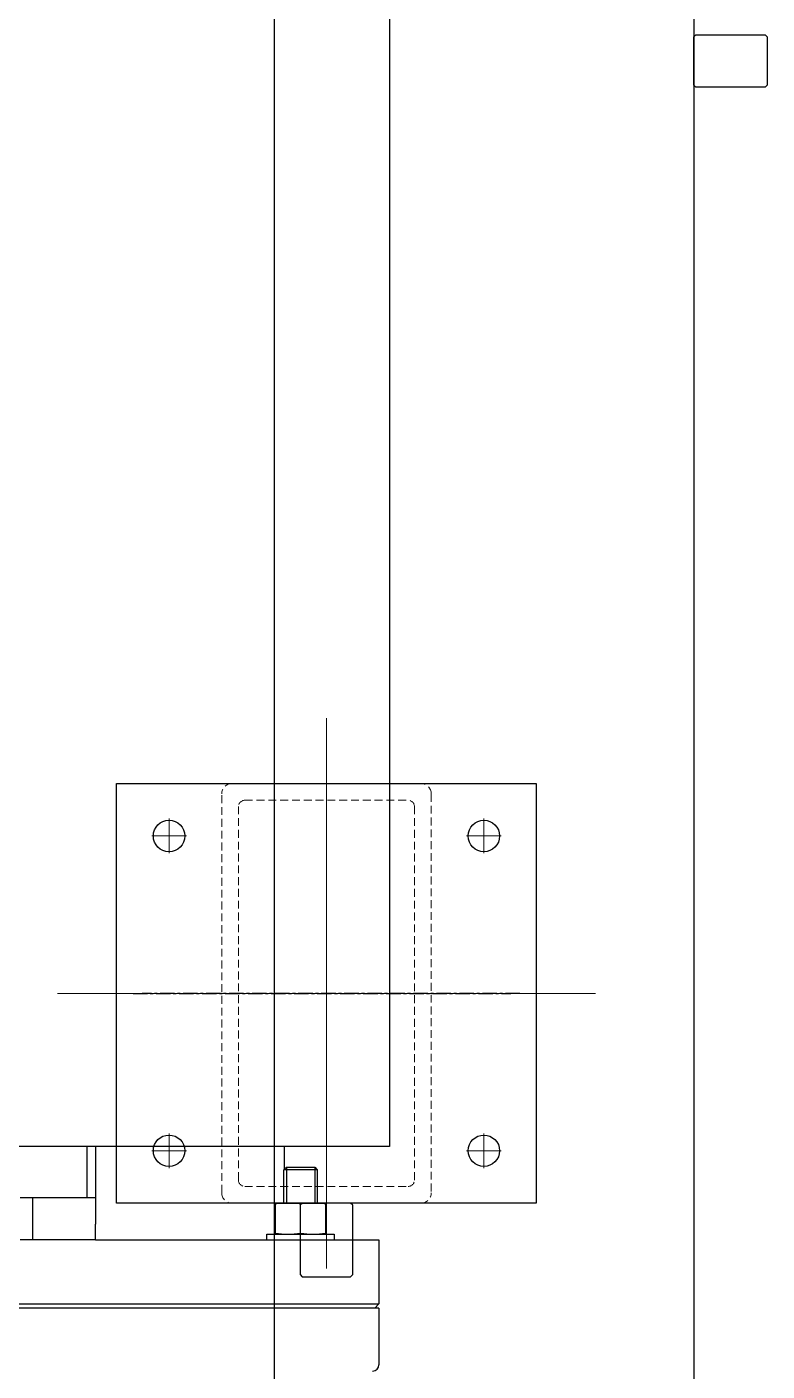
# Model space of a CAD drawing. Header units: millimetres. Extents: x 156850 to 204135, y 56350 to 74150.
# Drawn here: x 169832 to 170185, y 57423 to 58064 of the extents above; entities that cross this region are included whole.
import ezdxf

# ---------------------------------------------------------------- set-up
doc = ezdxf.new("R2010")
doc.units = ezdxf.units.MM
doc.header["$LTSCALE"] = 150
doc.linetypes.add('X-2F-PLAN$0$CENTER', pattern=[2, 1.25, -0.25, 0.25, -0.25])
doc.linetypes.add('X-2F-PLAN$0$DASHED2', pattern=[0.375, 0.25, -0.125])
doc.layers.add('-----33 Equipment', color=5, linetype='Continuous')

# ---------------------------------------------------------------- blocks, each defined once
blk = doc.blocks.new('X-2F-PLAN$0$A$C13F33EB5')
at = {"color": 0, "linetype": 'Continuous'}
for p, q in [((614.98, 39), (614.98, 1239)), ((616.98, 1239), (616.98, 39)), ((647.48, 204), (647.48, 210)), ((667.48, 204), (667.48, 210)), ((647.48, 204), (667.48, 204)), ((647.48, 174), (647.48, 204)), ((667.48, 174), (667.48, 204)), ((647.48, 174), (647.48, 39)), ((647.48, 174), (654.98, 174)), ((691.98, 174), (654.98, 174)), ((691.98, 178.23), (667.48, 178.23)), ((647.48, 92.35), (650.28, 92.35)), ((650.28, 92.35), (650.28, 60.35)), ((650.78, 88.35), (650.28, 88.35)), ((650.28, 88.34), (650.28, 88.35)), ((650.78, 88.35), (664.58, 88.35)), ((664.58, 88.35), (665.08, 88.35)), ((665.08, 88.35), (665.08, 88.34)), ((665.08, 88.34), (665.08, 64.36)), ((665.08, 84.35), (680.96, 84.35)), ((680.96, 68.35), (680.96, 84.35)), ((680.96, 84.35), (682.18, 83.12)), ((691.98, 84.09), (681.21, 84.09)), ((682.18, 83.12), (665.08, 83.12)), ((682.18, 83.12), (682.18, 69.57)), ((650.78, 76.35), (664.58, 76.35)), ((650.28, 64.35), (650.28, 64.36)), ((650.78, 64.35), (650.28, 64.35)), ((650.78, 64.35), (664.58, 64.35)), ((664.58, 64.35), (665.08, 64.35)), ((682.18, 69.58), (665.08, 69.58)), ((680.96, 68.35), (665.08, 68.35)), ((665.08, 64.36), (665.08, 64.35)), ((682.18, 69.57), (680.96, 68.35)), ((650.28, 60.35), (647.48, 60.35)), ((614.98, 39), (587.98, 39)), ((616.98, 39), (614.98, 41)), ((647.48, 39), (616.98, 39))]:
    blk.add_line(p, q, dxfattribs=at)
at = {"color": 0}
for p, q in [((691.98, 34), (691.98, 639)), ((1831.98, 34), (691.98, 34))]:
    blk.add_line(p, q, dxfattribs=at)
at = {"color": 0, "linetype": 'Continuous'}
for centre, radius, start, end in [((686.72, 82.35), 36.44, 170.5216, 189.4784), ((628.64, 82.35), 36.44, 350.5216, 9.4784), ((686.72, 70.35), 36.44, 170.5216, 189.4784), ((628.64, 70.35), 36.44, 350.5216, 9.4784), ((587.98, 42), 3, 180, 270)]:
    blk.add_arc(centre, radius, start, end, dxfattribs=at)
blk = doc.blocks.new('X-2F-PLAN$0$zw$C47F')
at = {"layer": '-----33 Equipment', "linetype": 'X-2F-PLAN$0$CENTER', "lineweight": 13, "ltscale": 19.304}
for p, q in [((746.78, 1239.45), (746.78, 983.15)), ((746.78, 1239.45), (746.78, 983.15)), ((877.95, 1111.3), (615.61, 1111.3)), ((877.95, 1111.3), (615.61, 1111.3))]:
    blk.add_line(p, q, dxfattribs=at)
at = {"layer": '-----33 Equipment', "linetype": 'X-2F-PLAN$0$CENTER', "ltscale": 0.036579}
for p, q in [((746.78, 1203.48), (746.78, 1023.46)), ((746.78, 1019.11), (746.78, 1199.13)), ((746.78, 1019.11), (746.78, 1199.13)), ((746.78, 1019.11), (746.78, 1199.13)), ((746.78, 1019.11), (746.78, 1199.13))]:
    blk.add_line(p, q, dxfattribs=at)
at = {"layer": '-----33 Equipment', "linetype": 'X-2F-PLAN$0$CENTER', "lineweight": 13, "ltscale": 1.524}
for p, q in [((671.78, 1178.05), (671.78, 1194.55)), ((821.78, 1178.05), (821.78, 1194.55)), ((680.03, 1186.3), (663.53, 1186.3)), ((830.03, 1186.3), (813.53, 1186.3)), ((671.78, 1028.05), (671.78, 1044.55)), ((821.78, 1028.05), (821.78, 1044.55)), ((680.03, 1036.3), (663.53, 1036.3)), ((830.03, 1036.3), (813.53, 1036.3))]:
    blk.add_line(p, q, dxfattribs=at)
at = {"layer": '-----33 Equipment', "linetype": 'X-2F-PLAN$0$DASHED2', "lineweight": 15, "ltscale": 0.1}
for p, q in [((651.78, 1161.22), (841.78, 1161.22)), ((646.78, 1066.37), (646.78, 1156.22)), ((657.78, 1153.22), (835.78, 1153.22)), ((846.78, 1156.22), (846.78, 1066.37)), ((654.78, 1150.22), (654.78, 1072.37)), ((838.78, 1150.22), (838.78, 1072.37)), ((657.78, 1069.37), (835.78, 1069.37)), ((841.78, 1061.37), (651.78, 1061.37))]:
    blk.add_line(p, q, dxfattribs=at)
at = {"layer": '-----33 Equipment'}
for p, q in [((3425.86, 1136.3), (159.78, 1136.3)), ((6141.06, 936.3), (159.78, 936.3))]:
    blk.add_line(p, q, dxfattribs=at)
blk.add_lwpolyline([(846.78, 1011.3), (646.78, 1011.3), (646.78, 1211.3), (846.78, 1211.3)], close=True, dxfattribs=at)
at = {"layer": '-----33 Equipment', "ltscale": 0.9}
for points in [[(645.78, 1123.8), (612.78, 1123.8), (611.78, 1122.8), (611.78, 1099.8), (612.78, 1098.8), (645.78, 1098.8), (646.78, 1099.8), (646.78, 1122.8)], [(1203.56, 935.3), (1203.56, 902.3), (1202.56, 901.3), (1179.56, 901.3), (1178.56, 902.3), (1178.56, 935.3), (1179.56, 936.3), (1202.56, 936.3)]]:
    blk.add_lwpolyline(points, close=True, dxfattribs=at)
at = {"layer": '-----33 Equipment'}
for centre in [(671.78, 1186.3), (821.78, 1186.3), (671.78, 1036.3), (821.78, 1036.3)]:
    blk.add_circle(centre, 7.5, dxfattribs=at)
at = {"layer": '-----33 Equipment', "linetype": 'X-2F-PLAN$0$DASHED2', "lineweight": 15, "ltscale": 0.1}
for centre, radius, start, end in [((651.78, 1156.22), 5, 90, 180), ((841.78, 1156.22), 5, 0, 90), ((657.78, 1150.22), 3, 90, 180), ((657.78, 1150.22), 3, 90, 180), ((835.78, 1150.22), 3, 0, 90), ((657.78, 1072.37), 3, 180, 270), ((835.78, 1072.37), 3, 270, 0), ((651.78, 1066.37), 5, 180, 270), ((841.78, 1066.37), 5, 270, 0)]:
    blk.add_arc(centre, radius, start, end, dxfattribs=at)
at = {"layer": '-----33 Equipment'}
blk.add_blockref('X-2F-PLAN$0$A$C13F33EB5', (-18.2, 1047.3), dxfattribs=at)

msp = doc.modelspace()

# ---------------------------------------------------------------- block references
at = {"layer": '-----33 Equipment', "rotation": 90.00000000000001}
msp.add_blockref('X-2F-PLAN$0$zw$C47F', (171086.3, 56856.22), dxfattribs=at)

doc.saveas('drawing.dxf')
